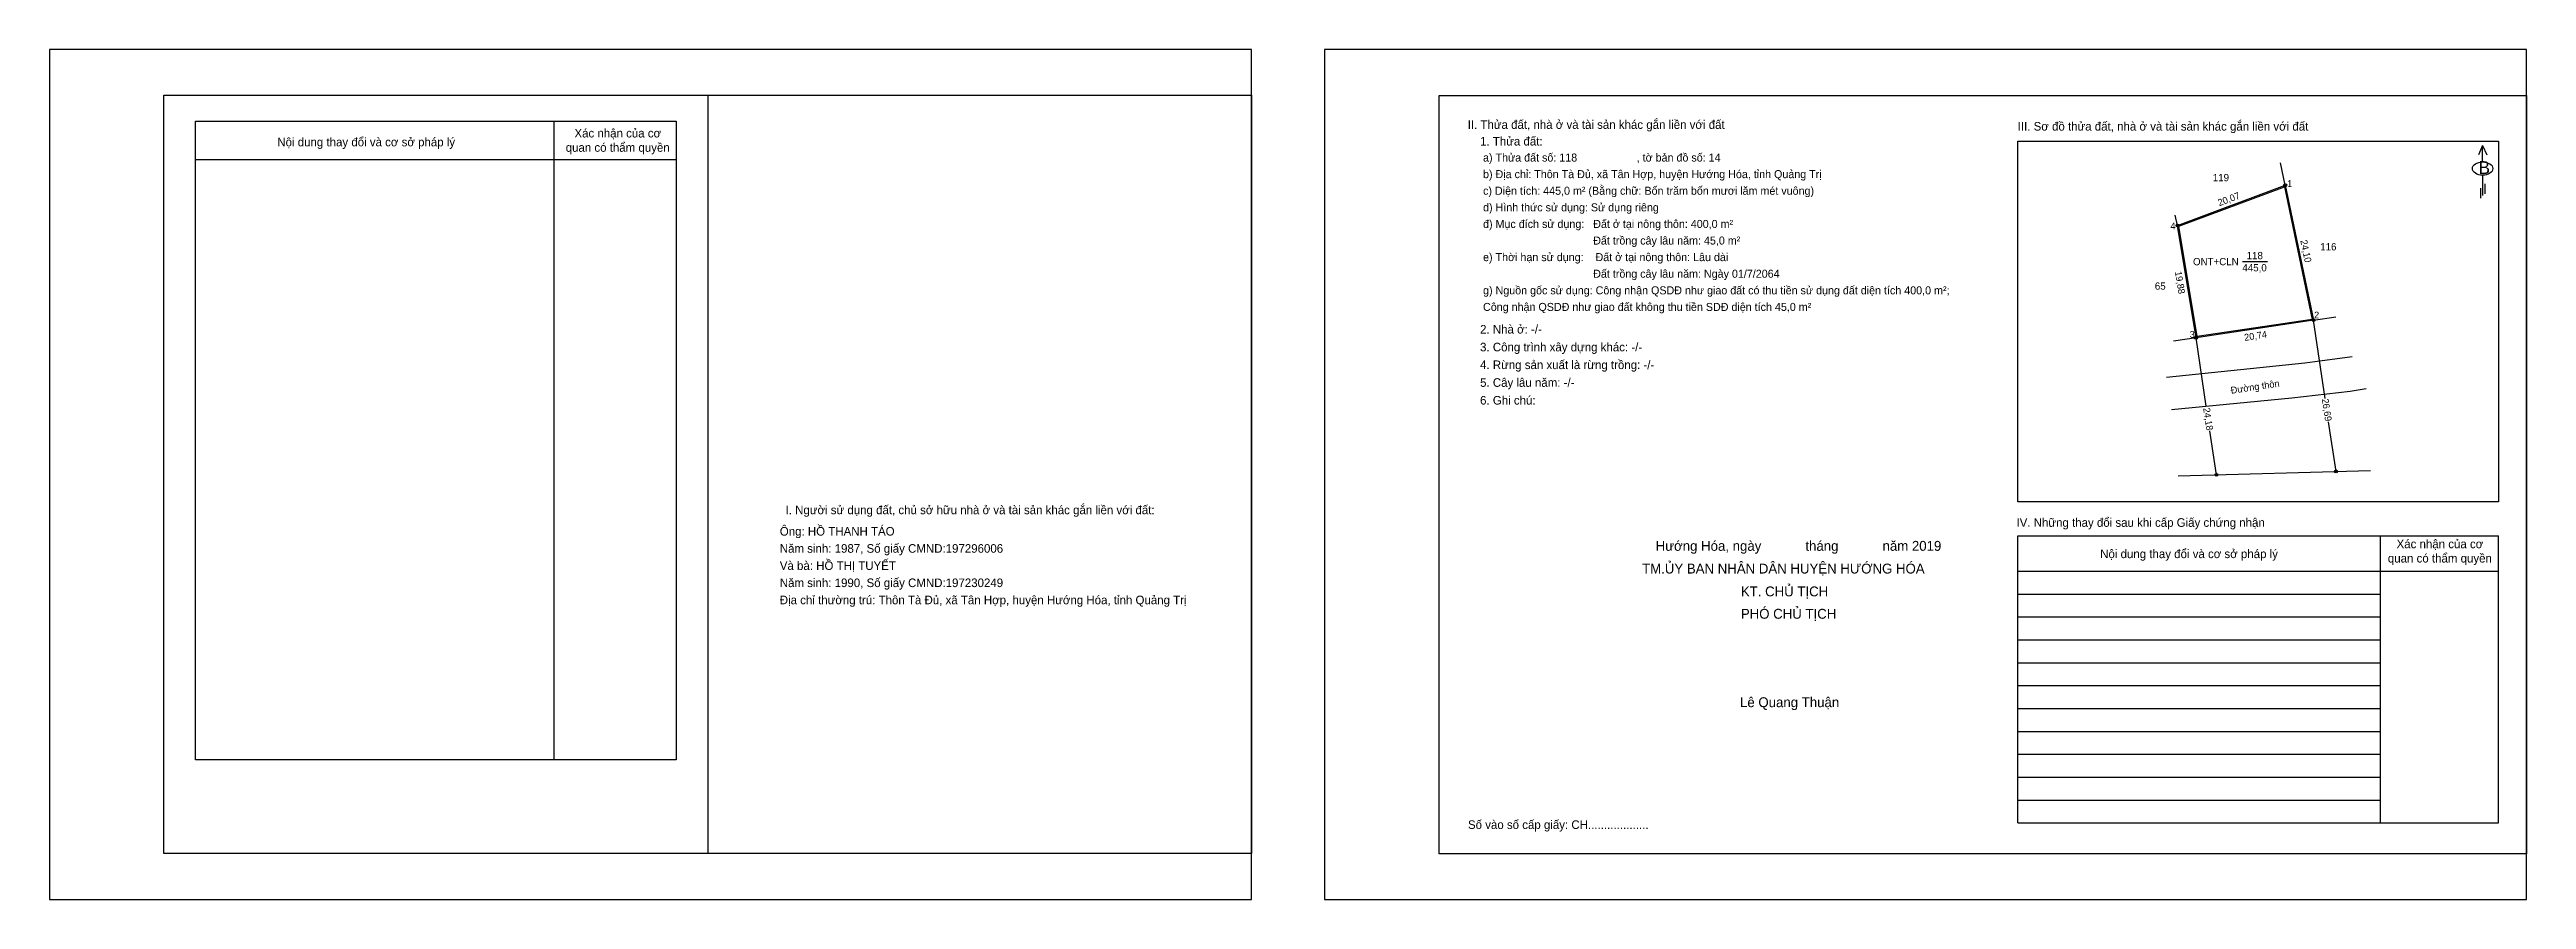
# Model space of a CAD drawing. Extents: x 553534 to 553967, y 1840358 to 1840507.
import ezdxf

# ---------------------------------------------------------------- set-up
doc = ezdxf.new("R2010")
doc.units = 0
for name, color, linetype in [('CanhThua', 7, 'Continuous'), ('ChieuDaiCanhThua', 7, 'Continuous'), ('Khung', 7, 'Continuous'), ('KhungInTrang1', 7, 'Continuous'), ('KhungInTrang2', 7, 'Continuous'), ('Level 2', 7, 'Continuous'), ('Level 22', 7, 'Continuous'), ('Level 23', 7, 'Continuous'), ('MocDinhThua', 7, 'Continuous'), ('NhanDiaChinhThua', 7, 'Continuous'), ('NhanTuCan', 7, 'Continuous'), ('ON', 7, 'Continuous'), ('RauThua', 7, 'Continuous'), ('SoHieuDinhThua', 7, 'Continuous'), ('Template', 7, 'Continuous'), ('ThongTin', 7, 'Continuous')]:
    doc.layers.add(name, color=color, linetype=linetype)

msp = doc.modelspace()

# ---------------------------------------------------------------- linework, layer by layer
at = {"layer": 'CanhThua'}
for p, q in [((553905.6, 1840475.94), (553924.4, 1840482.97)), ((553924.4, 1840482.97), (553929.33, 1840459.38)), ((553908.82, 1840456.32), (553905.6, 1840475.94)), ((553929.33, 1840459.38), (553908.82, 1840456.32))]:
    msp.add_line(p, q, dxfattribs=at)
at = {"layer": 'Khung'}
for p, q in [((553776.55, 1840498.69), (553966.55, 1840498.69)), ((553776.55, 1840366.19), (553776.55, 1840498.69)), ((553877.69, 1840427.65), (553877.69, 1840490.7)), ((553877.69, 1840490.7), (553961.69, 1840490.7)), ((553961.69, 1840490.7), (553961.69, 1840427.65)), ((553961.69, 1840427.65), (553877.69, 1840427.65))]:
    msp.add_line(p, q, dxfattribs=at)
msp.add_lwpolyline([(553743.75, 1840366.2), (553553.75, 1840366.2), (553553.75, 1840498.7), (553743.75, 1840498.7)], close=True, dxfattribs=at)
for points in [[(553648.75, 1840498.7), (553648.75, 1840366.2)], [(553966.55, 1840498.69), (553966.55, 1840366.19), (553776.55, 1840366.19)]]:
    msp.add_lwpolyline(points, dxfattribs=at)
at = {"layer": 'KhungInTrang1'}
msp.add_lwpolyline([(553533.75, 1840506.69), (553533.75, 1840358.19), (553743.75, 1840358.19), (553743.75, 1840506.69)], close=True, dxfattribs=at)
at = {"layer": 'KhungInTrang2'}
msp.add_lwpolyline([(553756.55, 1840506.69), (553756.55, 1840358.19), (553966.55, 1840358.19), (553966.55, 1840506.69)], close=True, dxfattribs=at)
at = {"layer": 'Level 2'}
for p, q in [((553931.37, 1840445.71), (553929.33, 1840459.38)), ((553910.6, 1840444.38), (553908.82, 1840456.32)), ((553912.39, 1840432.41), (553911.25, 1840440.06)), ((553933.27, 1840432.98), (553931.97, 1840441.65))]:
    msp.add_line(p, q, dxfattribs=at)
msp.add_lwpolyline([(553929.09, 1840459.55), (553908.99, 1840456.55), (553905.82, 1840475.81), (553924.25, 1840482.7)], close=True, dxfattribs=at)
at = {"layer": 'Level 22'}
for points in [[(553903.63, 1840449.47), (553927.8, 1840451.94), (553929.56, 1840452.17), (553936.07, 1840453.06)], [(553904.5, 1840443.77), (553925.57, 1840445.85), (553935.72, 1840447.03), (553938.53, 1840447.45)]]:
    msp.add_lwpolyline(points, dxfattribs=at)
at = {"layer": 'Level 23'}
msp.add_line((553905.67, 1840432.22), (553939.3, 1840433.15), dxfattribs=at)
at = {"layer": 'MocDinhThua'}
for centre in [(553924.4, 1840482.97), (553905.6, 1840475.94), (553908.82, 1840456.32), (553929.33, 1840459.38), (553912.39, 1840432.41), (553933.27, 1840432.98)]:
    msp.add_circle(centre, 0.25, dxfattribs=at)
at = {"layer": 'NhanDiaChinhThua'}
msp.add_line((553916.91, 1840469.64), (553921.28, 1840469.64), dxfattribs=at)
at = {"layer": 'ON'}
for p, q in [((553559.25, 1840494.19), (553643.25, 1840494.19)), ((553559.25, 1840382.58), (553559.25, 1840494.19)), ((553643.25, 1840494.19), (553643.25, 1840382.58)), ((553559.25, 1840487.5), (553643.25, 1840487.5)), ((553877.69, 1840421.73), (553961.69, 1840421.73)), ((553940.97, 1840421.73), (553940.97, 1840371.57)), ((553877.69, 1840415.55), (553961.69, 1840415.55)), ((553877.69, 1840411.55), (553940.97, 1840411.55)), ((553877.69, 1840407.55), (553940.97, 1840407.55)), ((553877.69, 1840403.55), (553940.97, 1840403.55)), ((553877.69, 1840399.55), (553940.97, 1840399.55)), ((553877.69, 1840395.55), (553940.97, 1840395.55)), ((553877.69, 1840391.55), (553940.97, 1840391.55)), ((553877.69, 1840387.55), (553940.97, 1840387.55)), ((553877.69, 1840383.55), (553940.97, 1840383.55)), ((553877.69, 1840379.55), (553940.97, 1840379.55)), ((553877.69, 1840375.55), (553940.97, 1840375.55))]:
    msp.add_line(p, q, dxfattribs=at)
for points in [[(553621.89, 1840494.19), (553621.89, 1840382.58)], [(553877.69, 1840371.57), (553877.69, 1840421.73)], [(553961.69, 1840371.57), (553961.69, 1840421.73)], [(553643.25, 1840382.58), (553559.25, 1840382.58)]]:
    msp.add_lwpolyline(points, dxfattribs=at)
at = {"layer": 'RauThua'}
for p, q in [((553924.4, 1840482.97), (553923.59, 1840486.87)), ((553905.6, 1840475.94), (553905.17, 1840477.75)), ((553905.6, 1840475.94), (553905.17, 1840477.75)), ((553929.33, 1840459.38), (553933.26, 1840459.97)), ((553908.82, 1840456.32), (553904.88, 1840455.73))]:
    msp.add_line(p, q, dxfattribs=at)
at = {"layer": 'Template'}
for p, q in [((553958.88, 1840489.9), (553958.15, 1840488.3)), ((553958.88, 1840487.07), (553958.88, 1840489.9)), ((553958.88, 1840489.9), (553959.6, 1840488.3)), ((553958.51, 1840482.49), (553958.51, 1840480.75)), ((553958.89, 1840484.73), (553958.89, 1840481.16)), ((553959.3, 1840483.23), (553959.3, 1840481.49)), ((553877.69, 1840371.57), (553961.69, 1840371.57))]:
    msp.add_line(p, q, dxfattribs=at)
msp.add_ellipse((553958.89, 1840485.89), major_axis=(1.78, 0), ratio=0.655849, dxfattribs=at)

# ---------------------------------------------------------------- texts
at = {"layer": 'ChieuDaiCanhThua'}
for s, rotation, p in [('20,07', 20.5026, (553912.87, 1840479.3)), ('24,10', 281.8042, (553927.03, 1840473.3)), ('19,88', 279.3202, (553905.11, 1840467.86)), ('20,74', 8.4857, (553917.32, 1840455.78)), ('Đường thôn', 8.4857, (553914.96, 1840446.54)), ('24,18', 278.4857, (553910.05, 1840444.02)), ('26,69', 278.4857, (553930.78, 1840445.62))]:
    msp.add_text(s, height=1.194, rotation=rotation, dxfattribs=at).set_placement(p)
at = {"layer": 'NhanDiaChinhThua'}
for s, p in [('ONT+CLN', (553908.28, 1840469)), ('118', (553917.65, 1840470.06)), ('445,0', (553916.91, 1840467.94))]:
    msp.add_text(s, height=1.273, dxfattribs=at).set_placement(p)
at = {"layer": 'NhanTuCan'}
for s, p in [('119', (553911.74, 1840483.68)), ('116', (553930.51, 1840471.6)), ('65', (553901.61, 1840464.73))]:
    msp.add_text(s, height=1.273, dxfattribs=at).set_placement(p)
at = {"layer": 'ON'}
for s, height, p in [('Nội dung thay đổi và cơ sở pháp lý', 1.5, (553573.55, 1840489.78)), ('Xác nhận của cơ ', 1.5, (553625.47, 1840491.33)), ('quan có thẩm quyền', 1.5, (553623.94, 1840488.83)), ('I. Người sử dụng đất, chủ sở hữu nhà ở và tài sản khác gắn liền với đất:', 1.5, (553662.36, 1840425.5)), ('IV. Những thay đổi sau khi cấp Giấy chứng nhận', 1.5, (553877.44, 1840423.3)), ('Nội dung thay đổi và cơ sở pháp lý', 1.5, (553892.06, 1840417.83)), ('quan có thẩm quyền', 1.5, (553942.33, 1840417.06)), ('Xác nhận của cơ ', 1.5, (553943.85, 1840419.56)), ('Lê Quang Thuận', 1.7268, (553829.13, 1840391.79))]:
    msp.add_text(s, height=height, dxfattribs=at).set_placement(p)
at = {"layer": 'SoHieuDinhThua'}
for s, p in [('1', (553924.74, 1840482.68)), ('4', (553904.33, 1840475.27)), ('2', (553929.44, 1840459.71)), ('3', (553907.71, 1840456.33))]:
    msp.add_text(s, height=1.19, dxfattribs=at).set_placement(p)
at = {"layer": 'Template'}
for s, height, p in [('II. Thửa đất, nhà ở và tài sản khác gắn liền với đất', 1.5, (553781.55, 1840492.83)), ('III. Sơ đồ thửa đất, nhà ở và tài sản khác gắn liền với đất', 1.5, (553877.65, 1840492.53)), ('B', 2.25, (553958.17, 1840484.94)), ('Hướng Hóa, ngày            tháng            năm 2019', 1.7268, (553814.39, 1840419.11)), ('TM.ỦY BAN NHÂN DÂN HUYỆN HƯỚNG HÓA', 1.7268, (553812.02, 1840415.14)), ('KT. CHỦ TỊCH', 1.7268, (553829.28, 1840411.15)), ('PHÓ CHỦ TỊCH', 1.7268, (553829.28, 1840407.24)), ('Số vào sổ cấp giấy: CH...................', 1.5, (553781.6, 1840370.51))]:
    msp.add_text(s, height=height, dxfattribs=at).set_placement(p)
at = {"layer": 'ThongTin'}
for s, height, p in [('1. Thửa đất: ', 1.5, (553783.71, 1840489.92)), (' a) Thửa đất số: 118                    , tờ bản đồ số: 14', 1.4, (553783.71, 1840487.12)), (' c) Diện tích: 445,0 m² (Bằng chữ: Bốn trăm bốn mươi lăm mét vuông)', 1.4, (553783.71, 1840481.32)), (' b) Địa chỉ: Thôn Tà Đủ, xã Tân Hợp, huyện Hướng Hóa, tỉnh Quảng Trị', 1.4, (553783.71, 1840484.22)), (' d) Hình thức sử dụng: Sử dụng riêng', 1.4, (553783.71, 1840478.42)), (' đ) Mục đích sử dụng:   Đất ở tại nông thôn: 400,0 m²', 1.4, (553783.71, 1840475.52)), ('                                      Đất trồng cây lâu năm: 45,0 m²', 1.4, (553783.71, 1840472.62)), (' e) Thời hạn sử dụng:    Đất ở tại nông thôn: Lâu dài', 1.4, (553783.71, 1840469.72)), (' g) Nguồn gốc sử dụng: Công nhận QSDĐ như giao đất có thu tiền sử dụng đất diện tích 400,0 m²;', 1.4, (553783.71, 1840463.92)), ('                                      Đất trồng cây lâu năm: Ngày 01/7/2064', 1.4, (553783.71, 1840466.82)), (' Công nhận QSDĐ như giao đất không thu tiền SDĐ diện tích 45,0 m²', 1.4, (553783.71, 1840461.02)), ('2. Nhà ở: -/-', 1.5, (553783.71, 1840457.07)), ('4. Rừng sản xuất là rừng trồng: -/-', 1.5, (553783.71, 1840450.86)), ('3. Công trình xây dựng khác: -/-', 1.5, (553783.71, 1840453.96)), ('5. Cây lâu năm: -/-', 1.5, (553783.71, 1840447.76)), ('6. Ghi chú:', 1.5, (553783.71, 1840444.66)), ('Ông: HỒ THANH TÁO', 1.5, (553661.35, 1840421.77)), ('Và bà: HỒ THỊ TUYẾT', 1.5, (553661.35, 1840415.77)), ('Năm sinh: 1987, Số giấy CMND:197296006', 1.5, (553661.35, 1840418.77)), ('Năm sinh: 1990, Số giấy CMND:197230249', 1.5, (553661.35, 1840412.77)), ('Địa chỉ thường trú: Thôn Tà Đủ, xã Tân Hợp, huyện Hướng Hóa, tỉnh Quảng Trị', 1.5, (553661.35, 1840409.77))]:
    msp.add_text(s, height=height, dxfattribs=at).set_placement(p)

doc.saveas('drawing.dxf')
